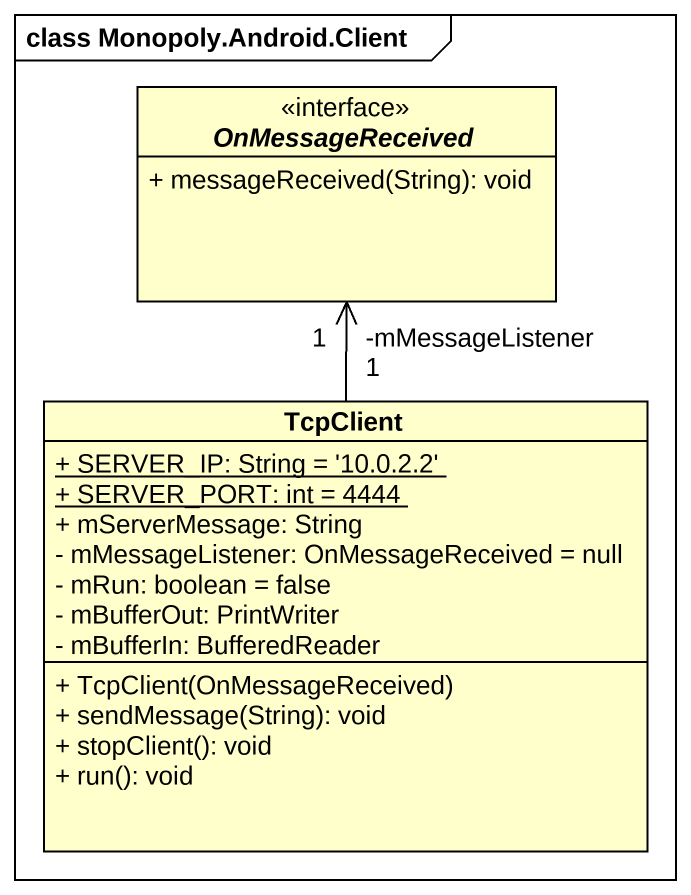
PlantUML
@startuml
mainframe class Monopoly.Android.Client
hide circle
hide empty members
skinparam classAttributeIconSize 0
interface OnMessageReceived <<interface>> {
  + messageReceived(String): void
}
class TcpClient {
  {static} + SERVER_IP: String = '10.0.2.2'
  {static} + SERVER_PORT: int = 4444
  + mServerMessage: String
  - mMessageListener: OnMessageReceived = null
  - mRun: boolean = false
  - mBufferOut: PrintWriter
  - mBufferIn: BufferedReader
  + TcpClient(OnMessageReceived)
  + sendMessage(String): void
  + stopClient(): void
  + run(): void
}
TcpClient "1" -up-> "-mMessageListener\n1" OnMessageReceived
@enduml
